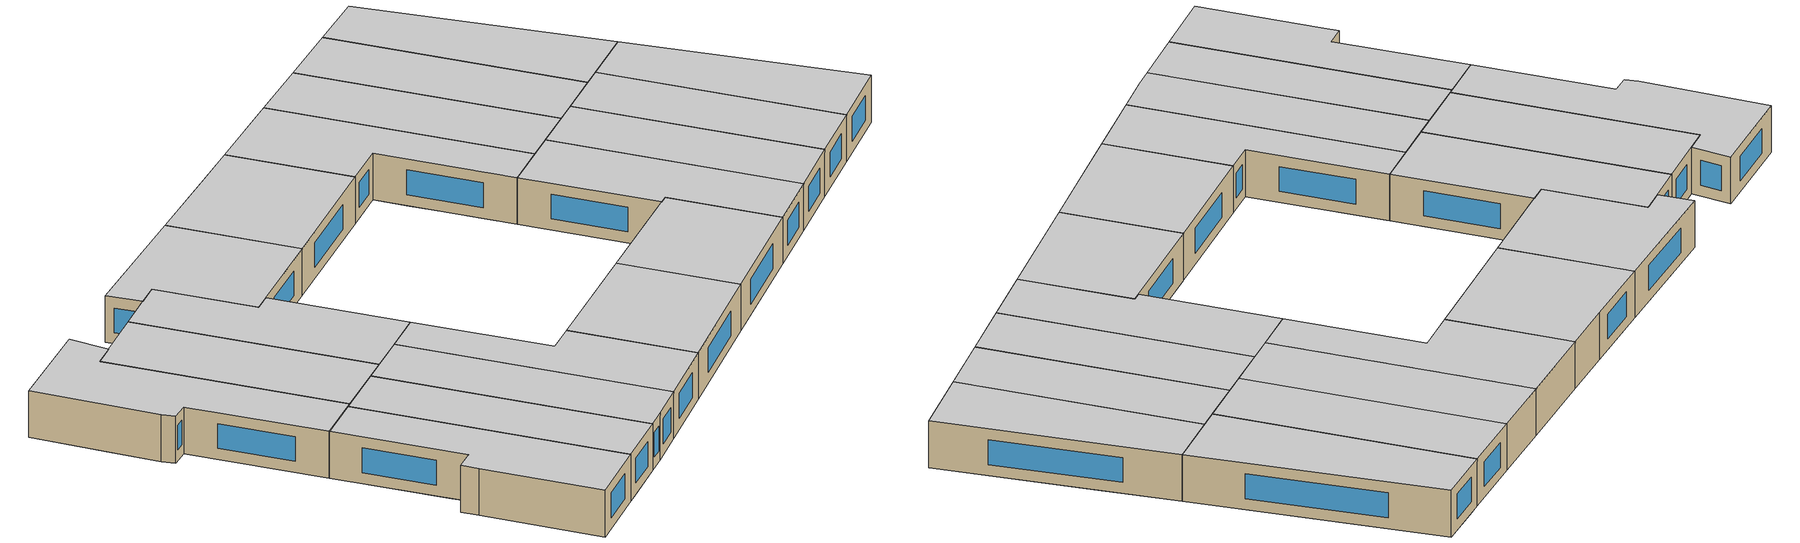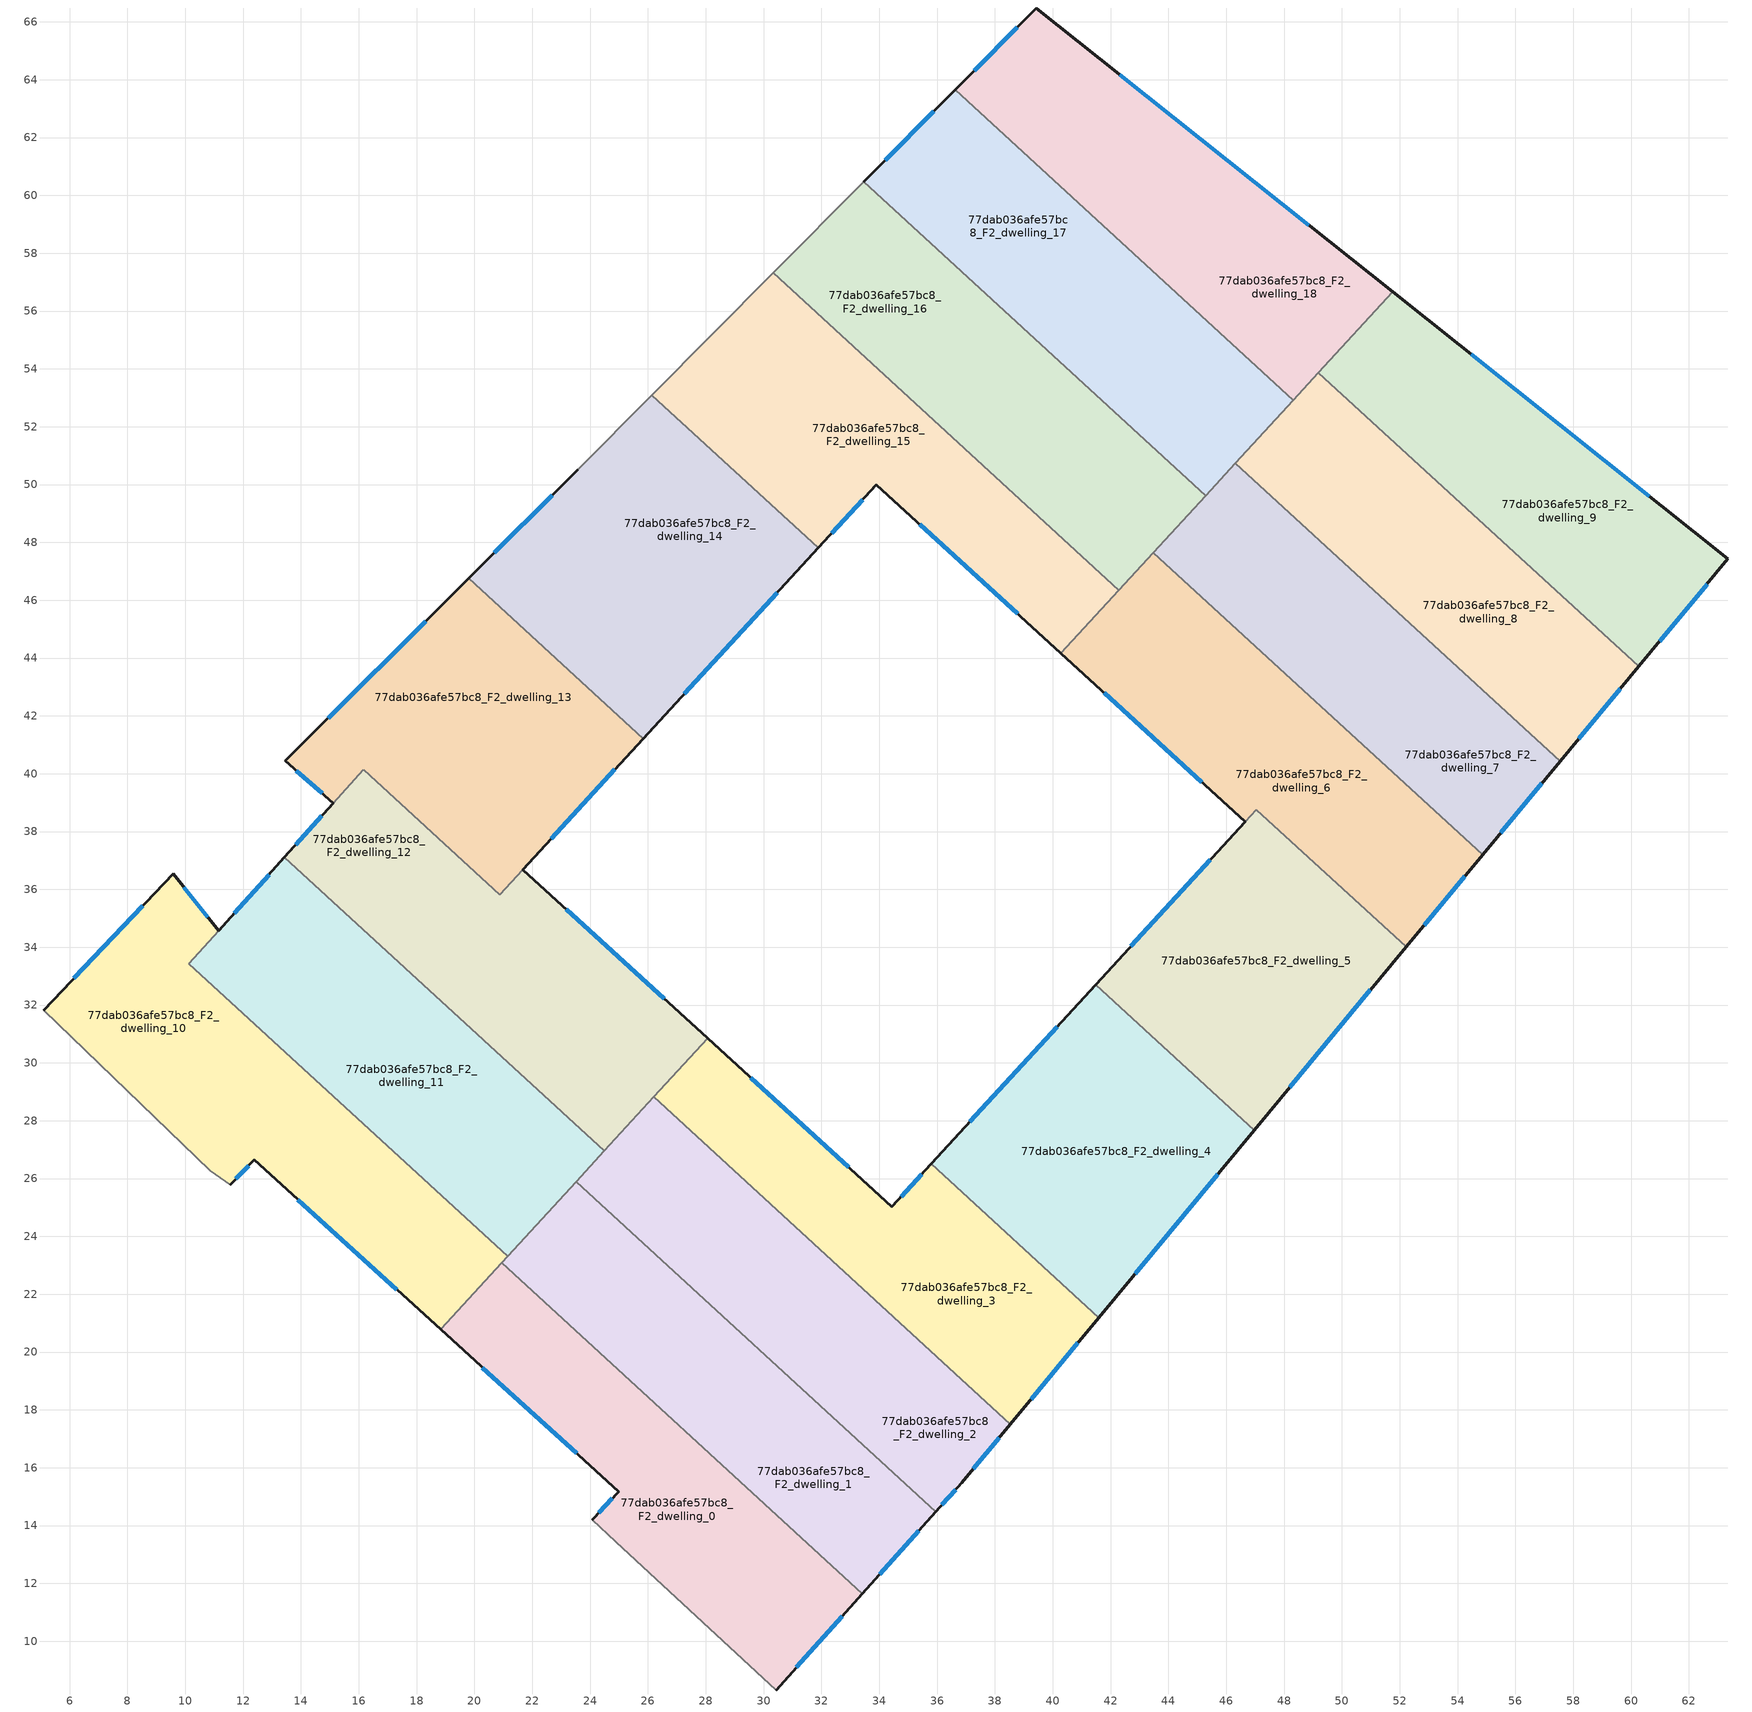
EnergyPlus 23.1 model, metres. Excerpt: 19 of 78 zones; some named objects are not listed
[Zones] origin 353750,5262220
77dab036afe57bc8_F2_dwelling_0
 floor to 77dab036afe57bc8_F1_dwelling_15 (EU_floor_Construction): 29.39,15.33 28.31,10.28 24.88,13.43 24.08,14.21 24.98,15.18 24.22,15.87 25.58,18.83 z6
 floor to 77dab036afe57bc8_F1_dwelling_14 (EU_floor_Construction): 25.58,18.83 24.22,15.87 19.24,20.41 21.29,22.77 z6
 floor to 77dab036afe57bc8_F1_dwelling_16 (EU_floor_Construction): 33.42,11.64 30.43,8.31 28.31,10.28 29.39,15.33 z6
 floor to 77dab036afe57bc8_F1_dwelling_13 (EU_floor_Construction): 21.29,22.77 19.24,20.41 18.83,20.78 20.94,23.09 z6
 wall outside (EU_wall_Construction): 18.83,20.78 24.98,15.18 24.08,14.21 / 30.43,8.31 33.42,11.64 z6:9
 wall to 77dab036afe57bc8_F2_dwelling_1 (EU_wall_Construction): 33.42,11.64 20.94,23.09 z6:9
 wall adiabatic (EU_wall_Construction): 24.08,14.21 24.88,13.43 30.43,8.31 z6:9
 wall to 77dab036afe57bc8_F2_dwelling_10 (EU_wall_Construction): 20.94,23.09 18.83,20.78 z6:9
 window (EU_Window_Construction): 24.77,14.95 24.29,14.44 / 20.27,19.47 23.54,16.49 / 31.13,9.1 32.72,10.86 z6.7:8.3
 ceiling to 77dab036afe57bc8_F3_dwelling_0 (EU_floor_Construction): 30.43,8.31 33.42,11.64 20.94,23.09 18.83,20.78 24.98,15.18 24.08,14.21 24.88,13.43 z9
77dab036afe57bc8_F2_dwelling_1
 floor to 77dab036afe57bc8_F1_dwelling_16 (EU_floor_Construction): 33.86,16.41 33.79,12.07 33.42,11.64 29.39,15.33 30.32,19.65 z6
 floor to 77dab036afe57bc8_F1_dwelling_15 (EU_floor_Construction): 30.32,19.65 29.39,15.33 25.58,18.83 27.25,22.47 z6
 floor to 77dab036afe57bc8_F1_dwelling_14 (EU_floor_Construction): 27.25,22.47 25.58,18.83 21.29,22.77 23.8,25.64 z6
 floor to 77dab036afe57bc8_F1_dwelling_17 (EU_floor_Construction): 35.96,14.48 33.79,12.07 33.86,16.41 z6
 floor to 77dab036afe57bc8_F1_dwelling_13 (EU_floor_Construction): 23.8,25.64 21.29,22.77 20.94,23.09 23.52,25.89 z6
 wall outside (EU_wall_Construction): 33.42,11.64 35.96,14.48 z6:9
 wall to 77dab036afe57bc8_F2_dwelling_2 (EU_wall_Construction): 35.96,14.48 23.52,25.89 z6:9
 wall to 77dab036afe57bc8_F2_dwelling_11 (EU_wall_Construction): 23.52,25.89 21.16,23.32 z6:9
 wall to 77dab036afe57bc8_F2_dwelling_10 (EU_wall_Construction): 21.16,23.32 20.94,23.09 z6:9
 window (EU_Window_Construction): 34.01,12.31 35.36,13.82 z6.7:8.3
 ceiling to 77dab036afe57bc8_F3_dwelling_1 (EU_floor_Construction): 33.42,11.64 35.96,14.48 23.52,25.89 20.94,23.09 z9
77dab036afe57bc8_F2_dwelling_10
 floor to 77dab036afe57bc8_F1_dwelling_11 (EU_floor_Construction): 10.77,34.16 10.13,33.44 13.42,30.42 8.35,28.69 5.1,31.82 6.77,33.58 z6
 floor to 77dab036afe57bc8_F1_dwelling_12 (EU_floor_Construction): 17.29,26.87 14.25,24.95 12.38,26.65 11.55,25.79 10.86,26.27 8.35,28.69 13.42,30.42 z6
 floor to 77dab036afe57bc8_F1_dwelling_10 (EU_floor_Construction): 9.59,36.54 11.15,34.57 10.77,34.16 6.77,33.58 z6
 floor to 77dab036afe57bc8_F1_dwelling_13 (EU_floor_Construction): 21.16,23.32 18.83,20.78 14.25,24.95 17.29,26.87 z6
 wall outside (EU_wall_Construction): 11.15,34.57 9.59,36.54 5.1,31.82 / 11.55,25.79 12.38,26.65 18.83,20.78 z6:9
 wall to 77dab036afe57bc8_F2_dwelling_11 (EU_wall_Construction): 21.16,23.32 10.13,33.44 11.15,34.57 z6:9
 wall adiabatic (EU_wall_Construction): 5.1,31.82 10.86,26.27 11.55,25.79 z6:9
 window (EU_Window_Construction): 10.78,35.03 9.95,36.07 / 13.9,25.27 17.31,22.16 / 11.74,25.99 12.19,26.44 / 8.53,35.43 6.15,32.93 z6.7:8.3
 ceiling to 77dab036afe57bc8_F3_dwelling_10 (EU_floor_Construction): 18.83,20.78 21.16,23.32 10.13,33.44 11.15,34.57 9.59,36.54 5.1,31.82 10.86,26.27 11.55,25.79 12.38,26.65 z9
77dab036afe57bc8_F2_dwelling_11
 floor to 77dab036afe57bc8_F1_dwelling_12 (EU_floor_Construction): 21.62,29.6 17.29,26.87 13.42,30.42 18.74,32.24 z6
 floor to 77dab036afe57bc8_F1_dwelling_13 (EU_floor_Construction): 24.49,26.96 21.16,23.32 17.29,26.87 21.62,29.6 z6
 floor to 77dab036afe57bc8_F1_dwelling_11 (EU_floor_Construction): 18.74,32.24 13.42,30.42 10.13,33.44 10.77,34.16 15.85,34.88 z6
 floor to 77dab036afe57bc8_F1_dwelling_10 (EU_floor_Construction): 15.85,34.88 10.77,34.16 13.43,37.1 z6
 wall outside (EU_wall_Construction): 13.43,37.1 11.15,34.58 z6:9
 wall to 77dab036afe57bc8_F2_dwelling_12 (EU_wall_Construction): 24.49,26.96 13.43,37.1 z6:9
 wall to 77dab036afe57bc8_F2_dwelling_2 (EU_wall_Construction): 23.52,25.89 24.49,26.96 z6:9
 window (EU_Window_Construction): 12.9,36.51 11.69,35.17 z6.7:8.3
 ceiling to 77dab036afe57bc8_F3_dwelling_11 (EU_floor_Construction): 21.16,23.32 24.49,26.96 13.43,37.1 10.13,33.44 z9
77dab036afe57bc8_F2_dwelling_12
 floor to 77dab036afe57bc8_F1_dwelling_10 (EU_floor_Construction): 21.67,36.68 22.58,35.85 15.85,34.88 13.43,37.1 16.16,40.14 20.88,35.81 z6
 floor to 77dab036afe57bc8_F1_dwelling_11 (EU_floor_Construction): 24.41,34.18 18.74,32.24 15.85,34.88 22.58,35.85 z6
 floor to 77dab036afe57bc8_F1_dwelling_13 (EU_floor_Construction): 28.06,30.84 24.49,26.96 21.62,29.6 26.23,32.51 z6
 floor adiabatic (EU_floor_Construction): 24.41,34.18 21.67,36.68 28.06,30.84 26.23,32.51 21.62,29.6 18.74,32.24 z6
 wall outside (EU_wall_Construction): 28.06,30.84 21.67,36.68 / 15.13,38.99 13.43,37.1 z6:9
 wall to 77dab036afe57bc8_F2_dwelling_13 (EU_wall_Construction): 21.67,36.68 20.88,35.81 16.17,40.13 / 16.16,40.14 15.13,38.99 z6:9
 wall to 77dab036afe57bc8_F2_dwelling_3 (EU_wall_Construction): 26.21,28.82 28.06,30.84 z6:9
 wall to 77dab036afe57bc8_F2_dwelling_2 (EU_wall_Construction): 24.49,26.96 26.2,28.82 z6:9
 window (EU_Window_Construction): 26.56,32.21 23.17,35.31 / 14.73,38.54 13.83,37.55 z6.7:8.3
 ceiling to 77dab036afe57bc8_F3_dwelling_12 (EU_floor_Construction): 24.49,26.96 28.06,30.84 21.67,36.68 20.88,35.81 16.17,40.13 13.43,37.1 z9
77dab036afe57bc8_F2_dwelling_13
 floor to 77dab036afe57bc8_F1_dwelling_10 (EU_floor_Construction): 24.62,39.89 20.88,35.81 16.16,40.14 15.13,38.99 13.45,40.44 15.25,42.23 z6
 floor to 77dab036afe57bc8_F1_dwelling_9 (EU_floor_Construction): 25.84,41.22 24.62,39.89 15.25,42.23 19.8,46.75 z6
 wall outside (EU_wall_Construction): 19.8,46.75 13.45,40.44 15.13,38.99 / 21.67,36.68 25.84,41.22 z6:9
 wall to 77dab036afe57bc8_F2_dwelling_14 (EU_wall_Construction): 25.84,41.22 19.8,46.75 z6:9
 window (EU_Window_Construction): 13.85,40.1 14.73,39.33 / 18.31,45.27 14.94,41.92 / 22.65,37.74 24.86,40.15 z6.7:8.3
 ceiling to 77dab036afe57bc8_F3_dwelling_13 (EU_floor_Construction): 20.88,35.81 25.84,41.22 19.8,46.75 13.45,40.44 15.13,38.99 16.16,40.14 z9
77dab036afe57bc8_F2_dwelling_14
 floor to 77dab036afe57bc8_F1_dwelling_8 (EU_floor_Construction): 31.89,47.81 28.2,43.79 22.67,49.61 23.58,50.51 26.14,53.09 z6
 floor to 77dab036afe57bc8_F1_dwelling_9 (EU_floor_Construction): 22.67,49.61 28.2,43.79 25.84,41.22 19.8,46.75 z6
 wall outside (EU_wall_Construction): 25.84,41.22 31.89,47.81 / 23.58,50.51 19.8,46.75 z6:9
 wall adiabatic (EU_wall_Construction): 26.14,53.09 23.58,50.51 z6:9
 wall to 77dab036afe57bc8_F2_dwelling_15 (EU_wall_Construction): 31.89,47.81 26.14,53.09 z6:9
 window (EU_Window_Construction): 27.26,42.76 30.47,46.26 / 22.69,49.63 20.69,47.64 z6.7:8.3
 ceiling to 77dab036afe57bc8_F3_dwelling_14 (EU_floor_Construction): 25.84,41.22 31.89,47.81 26.14,53.09 23.58,50.51 19.8,46.75 z9
77dab036afe57bc8_F2_dwelling_15
 floor to 77dab036afe57bc8_F1_dwelling_7 (EU_floor_Construction): 35.96,52.16 35.51,48.52 33.9,49.99 32.05,47.99 30.2,57.18 30.34,57.32 z6
 floor to 77dab036afe57bc8_F1_dwelling_8 (EU_floor_Construction): 30.2,57.18 32.05,47.99 31.89,47.81 26.14,53.09 z6
 floor to 77dab036afe57bc8_F1_dwelling_6 (EU_floor_Construction): 38.15,50.15 37.16,47.01 35.51,48.52 35.96,52.16 z6
 floor to 77dab036afe57bc8_F1_dwelling_5 (EU_floor_Construction): 40.17,48.29 38.69,45.62 37.16,47.01 38.15,50.15 z6
 floor to 77dab036afe57bc8_F1_dwelling_4 (EU_floor_Construction): 42.13,46.5 40.16,44.27 38.69,45.62 40.17,48.29 z6
 floor to 77dab036afe57bc8_F1_dwelling_3 (EU_floor_Construction): 42.29,46.35 40.28,44.16 40.16,44.27 42.13,46.5 z6
 wall outside (EU_wall_Construction): 31.89,47.81 33.9,49.99 40.28,44.16 z6:9
 wall adiabatic (EU_wall_Construction): 30.34,57.32 26.14,53.09 z6:9
 wall to 77dab036afe57bc8_F2_dwelling_16 (EU_wall_Construction): 42.29,46.35 30.34,57.32 z6:9
 wall to 77dab036afe57bc8_F2_dwelling_6 (EU_wall_Construction): 40.28,44.16 42.29,46.35 z6:9
 window (EU_Window_Construction): 35.39,48.62 38.78,45.53 / 32.36,48.32 33.42,49.48 z6.7:8.3
 ceiling to 77dab036afe57bc8_F3_dwelling_15 (EU_floor_Construction): 40.28,44.16 42.29,46.35 30.34,57.32 26.14,53.09 31.89,47.81 33.9,49.99 z9
77dab036afe57bc8_F2_dwelling_16
 floor to 77dab036afe57bc8_F1_dwelling_6 (EU_floor_Construction): 39.62,54.82 38.15,50.15 35.96,52.16 36.62,57.57 z6
 floor to 77dab036afe57bc8_F1_dwelling_7 (EU_floor_Construction): 36.62,57.57 35.96,52.16 30.34,57.32 33.46,60.47 z6
 floor to 77dab036afe57bc8_F1_dwelling_5 (EU_floor_Construction): 42.39,52.27 40.17,48.29 38.15,50.15 39.62,54.82 z6
 floor to 77dab036afe57bc8_F1_dwelling_4 (EU_floor_Construction): 45.07,49.82 42.13,46.5 40.17,48.29 42.39,52.27 z6
 floor to 77dab036afe57bc8_F1_dwelling_3 (EU_floor_Construction): 45.28,49.62 42.29,46.35 42.13,46.5 45.07,49.82 z6
 wall adiabatic (EU_wall_Construction): 33.46,60.47 30.34,57.32 z6:9
 wall to 77dab036afe57bc8_F2_dwelling_17 (EU_wall_Construction): 45.28,49.62 33.46,60.47 z6:9
 wall to 77dab036afe57bc8_F2_dwelling_7 (EU_wall_Construction): 43.47,47.65 45.28,49.62 z6:9
 wall to 77dab036afe57bc8_F2_dwelling_6 (EU_wall_Construction): 42.29,46.35 43.47,47.65 z6:9
 ceiling to 77dab036afe57bc8_F3_dwelling_16 (EU_floor_Construction): 42.29,46.35 45.28,49.62 33.46,60.47 30.34,57.32 z9
77dab036afe57bc8_F2_dwelling_17
 floor to 77dab036afe57bc8_F1_dwelling_5 (EU_floor_Construction): 44.64,56.3 42.39,52.27 39.62,54.82 41.11,59.53 z6
 floor to 77dab036afe57bc8_F1_dwelling_6 (EU_floor_Construction): 41.11,59.53 39.62,54.82 36.62,57.57 37.29,63.04 z6
 floor to 77dab036afe57bc8_F1_dwelling_4 (EU_floor_Construction): 48.05,53.17 45.07,49.82 42.39,52.27 44.64,56.3 z6
 floor to 77dab036afe57bc8_F1_dwelling_7 (EU_floor_Construction): 37.29,63.04 36.62,57.57 33.46,60.47 36.62,63.65 z6
 floor to 77dab036afe57bc8_F1_dwelling_3 (EU_floor_Construction): 48.32,52.92 45.28,49.62 45.07,49.82 48.05,53.17 z6
 wall outside (EU_wall_Construction): 36.62,63.65 33.46,60.47 z6:9
 wall to 77dab036afe57bc8_F2_dwelling_18 (EU_wall_Construction): 48.32,52.92 36.62,63.65 z6:9
 wall to 77dab036afe57bc8_F2_dwelling_8 (EU_wall_Construction): 46.31,50.74 48.32,52.92 z6:9
 wall to 77dab036afe57bc8_F2_dwelling_7 (EU_wall_Construction): 45.28,49.62 46.31,50.74 z6:9
 window (EU_Window_Construction): 35.88,62.9 34.2,61.21 z6.7:8.3
 ceiling to 77dab036afe57bc8_F3_dwelling_17 (EU_floor_Construction): 45.28,49.62 48.32,52.92 36.62,63.65 33.46,60.47 z9
77dab036afe57bc8_F2_dwelling_18
 floor to 77dab036afe57bc8_F1_dwelling_4 (EU_floor_Construction): 51.4,56.95 48.05,53.17 44.64,56.3 46.97,60.48 z6
 floor to 77dab036afe57bc8_F1_dwelling_5 (EU_floor_Construction): 46.97,60.48 44.64,56.3 41.11,59.53 42.52,64.02 z6
 floor to 77dab036afe57bc8_F1_dwelling_3 (EU_floor_Construction): 51.75,56.67 48.32,52.92 48.05,53.17 51.4,56.95 z6
 floor to 77dab036afe57bc8_F1_dwelling_6 (EU_floor_Construction): 42.52,64.02 41.11,59.53 37.29,63.04 37.47,64.51 39.43,66.48 z6
 floor to 77dab036afe57bc8_F1_dwelling_7 (EU_floor_Construction): 37.47,64.51 37.29,63.04 36.62,63.65 z6
 wall outside (EU_wall_Construction): 51.75,56.67 39.43,66.48 36.62,63.65 z6:9
 wall to 77dab036afe57bc8_F2_dwelling_9 (EU_wall_Construction): 49.19,53.87 51.75,56.67 z6:9
 wall to 77dab036afe57bc8_F2_dwelling_8 (EU_wall_Construction): 48.32,52.92 49.19,53.87 z6:9
 window (EU_Window_Construction): 38.77,65.82 37.28,64.32 / 48.86,58.97 42.32,64.18 z6.7:8.3
 ceiling to 77dab036afe57bc8_F3_dwelling_18 (EU_floor_Construction): 48.32,52.92 51.75,56.67 39.43,66.48 36.62,63.65 z9
77dab036afe57bc8_F2_dwelling_2
 floor to 77dab036afe57bc8_F1_dwelling_14 (EU_floor_Construction): 29,26.26 27.25,22.47 23.8,25.64 26.41,28.63 z6
 floor to 77dab036afe57bc8_F1_dwelling_16 (EU_floor_Construction): 33.94,21.73 33.86,16.41 30.32,19.65 31.29,24.16 z6
 floor to 77dab036afe57bc8_F1_dwelling_13 (EU_floor_Construction): 26.41,28.63 23.8,25.64 23.52,25.89 26.21,28.82 z6
 floor to 77dab036afe57bc8_F1_dwelling_17 (EU_floor_Construction): 38.54,17.51 36.85,15.48 35.96,14.48 33.86,16.41 33.94,21.73 z6
 floor to 77dab036afe57bc8_F1_dwelling_15 (EU_floor_Construction): 31.29,24.16 30.32,19.65 27.25,22.47 29,26.26 z6
 wall outside (EU_wall_Construction): 35.96,14.48 36.85,15.48 38.54,17.51 z6:9
 wall to 77dab036afe57bc8_F2_dwelling_3 (EU_wall_Construction): 38.54,17.51 26.21,28.82 z6:9
 window (EU_Window_Construction): 37.25,15.96 38.14,17.03 / 36.17,14.72 36.64,15.25 z6.7:8.3
 ceiling to 77dab036afe57bc8_F3_dwelling_2 (EU_floor_Construction): 36.85,15.48 38.54,17.51 26.21,28.82 23.52,25.89 35.96,14.48 z9
77dab036afe57bc8_F2_dwelling_3
 floor to 77dab036afe57bc8_F1_dwelling_17 (EU_floor_Construction): 39.67,22.95 40.73,20.16 38.54,17.51 33.94,21.73 33.98,24.52 34.44,25.03 35.79,26.5 z6
 floor to 77dab036afe57bc8_F1_dwelling_14 (EU_floor_Construction): 30.2,28.89 29,26.26 26.41,28.63 28.22,30.7 z6
 floor to 77dab036afe57bc8_F1_dwelling_18 (EU_floor_Construction): 41.59,21.19 40.73,20.16 39.67,22.95 z6
 floor to 77dab036afe57bc8_F1_dwelling_15 (EU_floor_Construction): 31.96,27.28 31.29,24.16 29,26.26 30.2,28.89 z6
 floor to 77dab036afe57bc8_F1_dwelling_13 (EU_floor_Construction): 28.22,30.7 26.41,28.63 26.21,28.82 28.06,30.84 z6
 floor adiabatic (EU_floor_Construction): 31.96,27.28 28.06,30.84 34.44,25.03 33.98,24.52 33.94,21.73 31.29,24.16 z6
 wall outside (EU_wall_Construction): 38.54,17.51 41.59,21.19 / 35.79,26.5 34.44,25.03 28.06,30.84 z6:9
 wall to 77dab036afe57bc8_F2_dwelling_4 (EU_wall_Construction): 41.59,21.19 35.79,26.5 z6:9
 window (EU_Window_Construction): 39.25,18.37 40.87,20.33 / 32.94,26.39 29.56,29.48 / 35.48,26.16 34.76,25.37 z6.7:8.3
 ceiling to 77dab036afe57bc8_F3_dwelling_3 (EU_floor_Construction): 38.54,17.51 41.59,21.19 35.79,26.5 34.44,25.03 28.06,30.84 26.21,28.82 z9
77dab036afe57bc8_F2_dwelling_4
 floor to 77dab036afe57bc8_F1_dwelling_18 (EU_floor_Construction): 46.97,27.68 41.59,21.19 39.67,22.95 37.59,28.46 41.48,32.71 z6
 floor to 77dab036afe57bc8_F1_dwelling_17 (EU_floor_Construction): 37.59,28.46 39.67,22.95 35.79,26.5 z6
 wall outside (EU_wall_Construction): 41.48,32.71 35.79,26.5 / 41.59,21.19 46.97,27.68 z6:9
 wall to 77dab036afe57bc8_F2_dwelling_5 (EU_wall_Construction): 46.97,27.68 41.48,32.71 z6:9
 window (EU_Window_Construction): 40.15,31.25 37.13,27.96 / 42.85,22.71 45.7,26.15 z6.7:8.3
 ceiling to 77dab036afe57bc8_F3_dwelling_4 (EU_floor_Construction): 41.59,21.19 46.97,27.68 41.48,32.71 35.79,26.5 z9
77dab036afe57bc8_F2_dwelling_5
 floor to 77dab036afe57bc8_F1_dwelling_19 (EU_floor_Construction): 48.4,37.51 52.22,34.01 47.82,28.71 41.53,32.76 46.66,38.34 47.57,37.51 z6
 floor to 77dab036afe57bc8_F1_dwelling_0 (EU_floor_Construction): 48.4,37.51 47.57,37.51 46.66,38.34 47.04,38.76 z6
 floor to 77dab036afe57bc8_F1_dwelling_18 (EU_floor_Construction): 47.82,28.71 46.97,27.68 41.48,32.71 41.53,32.76 z6
 wall outside (EU_wall_Construction): 46.97,27.68 52.22,34.01 / 46.66,38.34 41.48,32.71 z6:9
 wall to 77dab036afe57bc8_F2_dwelling_6 (EU_wall_Construction): 52.22,34.01 47.04,38.76 46.66,38.34 z6:9
 window (EU_Window_Construction): 48.2,29.16 50.98,32.52 / 45.44,37.02 42.7,34.03 z6.7:8.3
 ceiling to 77dab036afe57bc8_F3_dwelling_5 (EU_floor_Construction): 46.97,27.68 52.22,34.01 47.04,38.76 41.48,32.71 z9
77dab036afe57bc8_F2_dwelling_6
 floor to 77dab036afe57bc8_F1_dwelling_0 (EU_floor_Construction): 54.52,37.51 48.4,37.51 47.04,38.76 46.66,38.34 44.35,40.45 49.65,41.98 z6
 floor to 77dab036afe57bc8_F1_dwelling_19 (EU_floor_Construction): 54.86,37.2 52.22,34.01 48.4,37.51 54.52,37.51 z6
 floor to 77dab036afe57bc8_F1_dwelling_3 (EU_floor_Construction): 45.46,45.82 41.59,42.97 40.28,44.16 43.47,47.65 z6
 floor to 77dab036afe57bc8_F1_dwelling_1 (EU_floor_Construction): 49.65,41.98 44.35,40.45 42.97,41.71 47.55,43.9 z6
 floor to 77dab036afe57bc8_F1_dwelling_2 (EU_floor_Construction): 47.55,43.9 42.97,41.71 41.59,42.97 45.46,45.82 z6
 wall outside (EU_wall_Construction): 40.28,44.16 46.66,38.34 / 52.22,34.01 54.86,37.2 z6:9
 wall to 77dab036afe57bc8_F2_dwelling_7 (EU_wall_Construction): 54.86,37.2 43.47,47.65 z6:9
 window (EU_Window_Construction): 41.78,42.8 45.16,39.71 / 52.84,34.76 54.24,36.45 z6.7:8.3
 ceiling to 77dab036afe57bc8_F3_dwelling_6 (EU_floor_Construction): 52.22,34.01 54.86,37.2 43.47,47.65 40.28,44.16 46.66,38.34 47.04,38.76 z9
77dab036afe57bc8_F2_dwelling_7
 floor to 77dab036afe57bc8_F1_dwelling_3 (EU_floor_Construction): 48.9,48.36 45.46,45.82 43.47,47.65 46.31,50.74 z6
 floor to 77dab036afe57bc8_F1_dwelling_0 (EU_floor_Construction): 57.54,40.43 55.12,37.51 54.52,37.51 49.65,41.98 54.37,43.35 z6
 floor to 77dab036afe57bc8_F1_dwelling_1 (EU_floor_Construction): 54.37,43.35 49.65,41.98 47.55,43.9 51.63,45.85 z6
 floor to 77dab036afe57bc8_F1_dwelling_19 (EU_floor_Construction): 55.12,37.51 54.86,37.2 54.52,37.51 z6
 floor to 77dab036afe57bc8_F1_dwelling_2 (EU_floor_Construction): 51.63,45.85 47.55,43.9 45.46,45.82 48.9,48.36 z6
 wall outside (EU_wall_Construction): 54.86,37.2 57.54,40.43 z6:9
 wall to 77dab036afe57bc8_F2_dwelling_8 (EU_wall_Construction): 57.54,40.43 46.31,50.74 z6:9
 window (EU_Window_Construction): 55.49,37.96 56.91,39.67 z6.7:8.3
 ceiling to 77dab036afe57bc8_F3_dwelling_7 (EU_floor_Construction): 54.86,37.2 57.54,40.43 46.31,50.74 43.47,47.65 z9
77dab036afe57bc8_F2_dwelling_8
 floor to 77dab036afe57bc8_F1_dwelling_1 (EU_floor_Construction): 59.15,44.73 54.37,43.35 51.63,45.85 55.77,47.83 z6
 floor to 77dab036afe57bc8_F1_dwelling_2 (EU_floor_Construction): 55.77,47.83 51.63,45.85 48.9,48.36 52.39,50.93 z6
 floor to 77dab036afe57bc8_F1_dwelling_0 (EU_floor_Construction): 60.26,43.71 57.54,40.43 54.37,43.35 59.15,44.73 z6
 floor to 77dab036afe57bc8_F1_dwelling_3 (EU_floor_Construction): 52.39,50.93 48.9,48.36 46.31,50.74 49.19,53.87 z6
 wall outside (EU_wall_Construction): 57.54,40.43 60.26,43.71 z6:9
 wall to 77dab036afe57bc8_F2_dwelling_9 (EU_wall_Construction): 60.26,43.71 49.19,53.87 z6:9
 window (EU_Window_Construction): 58.18,41.2 59.62,42.94 z6.7:8.3
 ceiling to 77dab036afe57bc8_F3_dwelling_8 (EU_floor_Construction): 57.54,40.43 60.26,43.71 49.19,53.87 46.31,50.74 z9
77dab036afe57bc8_F2_dwelling_9
 floor to 77dab036afe57bc8_F1_dwelling_0 (EU_floor_Construction): 61.72,45.47 60.26,43.71 59.15,44.73 z6
 floor to 77dab036afe57bc8_F1_dwelling_3 (EU_floor_Construction): 55.81,53.44 52.39,50.93 49.19,53.87 51.75,56.67 z6
 floor adiabatic (EU_floor_Construction): 63.35,47.43 61.72,45.47 59.15,44.73 52.39,50.93 55.81,53.44 z6
 wall outside (EU_wall_Construction): 60.26,43.71 63.35,47.43 51.75,56.67 z6:9
 window (EU_Window_Construction): 60.63,49.6 54.48,54.5 / 60.99,44.58 62.62,46.56 z6.7:8.3
 ceiling to 77dab036afe57bc8_F3_dwelling_9 (EU_floor_Construction): 60.26,43.71 63.35,47.43 51.75,56.67 49.19,53.87 z9
[Building]
EU S2 Campaign: North Axis=0; Terrain=City; Solar Distribution=FullExterior
[Site:Location]
Budapest.Ferenc.Liszt.Intl.AP: Latitude=47.437; Longitude=19.256; Time Zone=1; Elevation=185
[SizingPeriod:WeatherFileDays]
AnnualSizingPeriod: Begin Month=1; Begin Day of Month=1; End Month=12; End Day of Month=31; Day of Week for Start Day=Monday; Use Weather File Daylight Saving Period=No; Use Weather File Rain and Snow Indicators=No
[MATERIAL]
EU_InternalMass_Material: Roughness=MediumRough; Thickness=0.1; Conductivity=1; Density=1800; Specific Heat=900; Thermal Absorptance=0.9; Solar Absorptance=0.7; Visible Absorptance=0.7
[MATERIAL:NOMASS] Roughness=MediumRough; Thermal Absorptance=0.9; Solar Absorptance=0.7; Visible Absorptance=0.7
Name | Thermal Resistance
EU_wall_NoMass | 0.832559
EU_floor_NoMass | 0.872794
[WINDOWMATERIAL:SIMPLEGLAZINGSYSTEM]
EU_Window_SimpleGlazing: UFactor=2.79869; Solar Heat Gain Coefficient=0.75; Visible Transmittance=0.75
[CONSTRUCTION]
EU_wall_Construction: EU_wall_NoMass
EU_floor_Construction: EU_floor_NoMass
EU_Window_Construction: EU_Window_SimpleGlazing
EU_InternalMass_Construction: EU_InternalMass_Material
[ZONE] Type=1; Multiplier=1; Ceiling Height=autocalculate; Floor Area=autocalculate; Part of Total Floor Area=Yes
Name | Volume
77dab036afe57bc8_F2_dwelling_0 | 193.153
77dab036afe57bc8_F2_dwelling_1 | 193.187
77dab036afe57bc8_F2_dwelling_10 | 227.554
77dab036afe57bc8_F2_dwelling_11 | 221.987
77dab036afe57bc8_F2_dwelling_12 | 214.767
77dab036afe57bc8_F2_dwelling_13 | 194.217
77dab036afe57bc8_F2_dwelling_14 | 214.618
77dab036afe57bc8_F2_dwelling_15 | 214.642
77dab036afe57bc8_F2_dwelling_16 | 214.649
77dab036afe57bc8_F2_dwelling_17 | 214.617
77dab036afe57bc8_F2_dwelling_18 | 214.624
77dab036afe57bc8_F2_dwelling_2 | 200.609
77dab036afe57bc8_F2_dwelling_3 | 185.724
77dab036afe57bc8_F2_dwelling_4; 77dab036afe57bc8_F2_dwelling_7 | 193.166
77dab036afe57bc8_F2_dwelling_5 | 178.203
77dab036afe57bc8_F2_dwelling_6 | 208.06
77dab036afe57bc8_F2_dwelling_8 | 193.185
77dab036afe57bc8_F2_dwelling_9 | 193.159
[INTERNALMASS] Construction=EU_InternalMass_Construction
Name | Zone or ZoneList | Surface Area
77dab036afe57bc8_F2_dwelling_0_EU_InternalMass | 77dab036afe57bc8_F2_dwelling_0 | 64.3844
77dab036afe57bc8_F2_dwelling_1_EU_InternalMass | 77dab036afe57bc8_F2_dwelling_1 | 64.3957
77dab036afe57bc8_F2_dwelling_2_EU_InternalMass | 77dab036afe57bc8_F2_dwelling_2 | 66.8693
77dab036afe57bc8_F2_dwelling_3_EU_InternalMass | 77dab036afe57bc8_F2_dwelling_3 | 61.908
77dab036afe57bc8_F2_dwelling_4_EU_InternalMass | 77dab036afe57bc8_F2_dwelling_4 | 64.3888
77dab036afe57bc8_F2_dwelling_5_EU_InternalMass | 77dab036afe57bc8_F2_dwelling_5 | 59.4207
77dab036afe57bc8_F2_dwelling_6_EU_InternalMass | 77dab036afe57bc8_F2_dwelling_6 | 69.3538
77dab036afe57bc8_F2_dwelling_7_EU_InternalMass | 77dab036afe57bc8_F2_dwelling_7 | 64.3888
77dab036afe57bc8_F2_dwelling_8_EU_InternalMass | 77dab036afe57bc8_F2_dwelling_8 | 64.3951
77dab036afe57bc8_F2_dwelling_9_EU_InternalMass | 77dab036afe57bc8_F2_dwelling_9 | 64.3862
77dab036afe57bc8_F2_dwelling_10_EU_InternalMass | 77dab036afe57bc8_F2_dwelling_10 | 75.8501
77dab036afe57bc8_F2_dwelling_11_EU_InternalMass | 77dab036afe57bc8_F2_dwelling_11 | 73.9937
77dab036afe57bc8_F2_dwelling_12_EU_InternalMass | 77dab036afe57bc8_F2_dwelling_12 | 71.5871
77dab036afe57bc8_F2_dwelling_13_EU_InternalMass | 77dab036afe57bc8_F2_dwelling_13 | 64.7407
77dab036afe57bc8_F2_dwelling_14_EU_InternalMass | 77dab036afe57bc8_F2_dwelling_14 | 71.5392
77dab036afe57bc8_F2_dwelling_15_EU_InternalMass | 77dab036afe57bc8_F2_dwelling_15 | 71.548
77dab036afe57bc8_F2_dwelling_16_EU_InternalMass | 77dab036afe57bc8_F2_dwelling_16 | 71.5497
77dab036afe57bc8_F2_dwelling_17_EU_InternalMass | 77dab036afe57bc8_F2_dwelling_17 | 71.5388
77dab036afe57bc8_F2_dwelling_18_EU_InternalMass | 77dab036afe57bc8_F2_dwelling_18 | 71.5412
[OTHEREQUIPMENT] Fuel Type=Electricity; Design Level Calculation Method=Watts/Area; Power per Zone Floor Area=1; Fraction Latent=0; Fraction Radiant=0; Fraction Lost=0; Carbon Dioxide Generation Rate=0; EndUse Subcategory=EU_Step8_InternalGains
Name | Zone or ZoneList or Space or SpaceList | Schedule
EU_Step8_InternalGain_77dab036afe57bc8_F2_dwelling_0_f000 | 77dab036afe57bc8_F2_dwelling_0 | EU_Step8_GainSchedule_77dab036afe57bc8_F2_dwelling_0_f000
EU_Step8_InternalGain_77dab036afe57bc8_F2_dwelling_1_f000 | 77dab036afe57bc8_F2_dwelling_1 | EU_Step8_GainSchedule_77dab036afe57bc8_F2_dwelling_1_f000
EU_Step8_InternalGain_77dab036afe57bc8_F2_dwelling_2_f000 | 77dab036afe57bc8_F2_dwelling_2 | EU_Step8_GainSchedule_77dab036afe57bc8_F2_dwelling_2_f000
EU_Step8_InternalGain_77dab036afe57bc8_F2_dwelling_3_f000 | 77dab036afe57bc8_F2_dwelling_3 | EU_Step8_GainSchedule_77dab036afe57bc8_F2_dwelling_3_f000
EU_Step8_InternalGain_77dab036afe57bc8_F2_dwelling_4_f000 | 77dab036afe57bc8_F2_dwelling_4 | EU_Step8_GainSchedule_77dab036afe57bc8_F2_dwelling_4_f000
EU_Step8_InternalGain_77dab036afe57bc8_F2_dwelling_5_f000 | 77dab036afe57bc8_F2_dwelling_5 | EU_Step8_GainSchedule_77dab036afe57bc8_F2_dwelling_5_f000
EU_Step8_InternalGain_77dab036afe57bc8_F2_dwelling_6_f000 | 77dab036afe57bc8_F2_dwelling_6 | EU_Step8_GainSchedule_77dab036afe57bc8_F2_dwelling_6_f000
EU_Step8_InternalGain_77dab036afe57bc8_F2_dwelling_7_f000 | 77dab036afe57bc8_F2_dwelling_7 | EU_Step8_GainSchedule_77dab036afe57bc8_F2_dwelling_7_f000
EU_Step8_InternalGain_77dab036afe57bc8_F2_dwelling_8_f000 | 77dab036afe57bc8_F2_dwelling_8 | EU_Step8_GainSchedule_77dab036afe57bc8_F2_dwelling_8_f000
EU_Step8_InternalGain_77dab036afe57bc8_F2_dwelling_9_f000 | 77dab036afe57bc8_F2_dwelling_9 | EU_Step8_GainSchedule_77dab036afe57bc8_F2_dwelling_9_f000
EU_Step8_InternalGain_77dab036afe57bc8_F2_dwelling_10_f000 | 77dab036afe57bc8_F2_dwelling_10 | EU_Step8_GainSchedule_77dab036afe57bc8_F2_dwelling_10_f000
EU_Step8_InternalGain_77dab036afe57bc8_F2_dwelling_11_f000 | 77dab036afe57bc8_F2_dwelling_11 | EU_Step8_GainSchedule_77dab036afe57bc8_F2_dwelling_11_f000
EU_Step8_InternalGain_77dab036afe57bc8_F2_dwelling_12_f000 | 77dab036afe57bc8_F2_dwelling_12 | EU_Step8_GainSchedule_77dab036afe57bc8_F2_dwelling_12_f000
EU_Step8_InternalGain_77dab036afe57bc8_F2_dwelling_13_f000 | 77dab036afe57bc8_F2_dwelling_13 | EU_Step8_GainSchedule_77dab036afe57bc8_F2_dwelling_13_f000
EU_Step8_InternalGain_77dab036afe57bc8_F2_dwelling_14_f000 | 77dab036afe57bc8_F2_dwelling_14 | EU_Step8_GainSchedule_77dab036afe57bc8_F2_dwelling_14_f000
EU_Step8_InternalGain_77dab036afe57bc8_F2_dwelling_15_f000 | 77dab036afe57bc8_F2_dwelling_15 | EU_Step8_GainSchedule_77dab036afe57bc8_F2_dwelling_15_f000
EU_Step8_InternalGain_77dab036afe57bc8_F2_dwelling_16_f000 | 77dab036afe57bc8_F2_dwelling_16 | EU_Step8_GainSchedule_77dab036afe57bc8_F2_dwelling_16_f000
EU_Step8_InternalGain_77dab036afe57bc8_F2_dwelling_17_f000 | 77dab036afe57bc8_F2_dwelling_17 | EU_Step8_GainSchedule_77dab036afe57bc8_F2_dwelling_17_f000
EU_Step8_InternalGain_77dab036afe57bc8_F2_dwelling_18_f000 | 77dab036afe57bc8_F2_dwelling_18 | EU_Step8_GainSchedule_77dab036afe57bc8_F2_dwelling_18_f000
[ZONEVENTILATION:DESIGNFLOWRATE] Schedule=EU_AlwaysOn; Design Flow Rate Calculation Method=AirChanges/Hour; Air Changes per Hour=0.475469; Ventilation Type=Natural; Fan Pressure Rise=0; Fan Total Efficiency=1; Constant Term Coefficient=1; Temperature Term Coefficient=0; Velocity Term Coefficient=0; Velocity Squared Term Coefficient=0; Minimum Indoor Temperature=-100; Maximum Indoor Temperature=100; Delta Temperature=-100; Minimum Outdoor Temperature=-100; Maximum Outdoor Temperature=100; Maximum Wind Speed=40
Name | Zone or ZoneList or Space or SpaceList
EU_ConstantAir_77dab036afe57bc8_F2_dwelling_0 | 77dab036afe57bc8_F2_dwelling_0
EU_ConstantAir_77dab036afe57bc8_F2_dwelling_1 | 77dab036afe57bc8_F2_dwelling_1
EU_ConstantAir_77dab036afe57bc8_F2_dwelling_2 | 77dab036afe57bc8_F2_dwelling_2
EU_ConstantAir_77dab036afe57bc8_F2_dwelling_3 | 77dab036afe57bc8_F2_dwelling_3
EU_ConstantAir_77dab036afe57bc8_F2_dwelling_4 | 77dab036afe57bc8_F2_dwelling_4
EU_ConstantAir_77dab036afe57bc8_F2_dwelling_5 | 77dab036afe57bc8_F2_dwelling_5
EU_ConstantAir_77dab036afe57bc8_F2_dwelling_6 | 77dab036afe57bc8_F2_dwelling_6
EU_ConstantAir_77dab036afe57bc8_F2_dwelling_7 | 77dab036afe57bc8_F2_dwelling_7
EU_ConstantAir_77dab036afe57bc8_F2_dwelling_8 | 77dab036afe57bc8_F2_dwelling_8
EU_ConstantAir_77dab036afe57bc8_F2_dwelling_9 | 77dab036afe57bc8_F2_dwelling_9
EU_ConstantAir_77dab036afe57bc8_F2_dwelling_10 | 77dab036afe57bc8_F2_dwelling_10
EU_ConstantAir_77dab036afe57bc8_F2_dwelling_11 | 77dab036afe57bc8_F2_dwelling_11
EU_ConstantAir_77dab036afe57bc8_F2_dwelling_12 | 77dab036afe57bc8_F2_dwelling_12
EU_ConstantAir_77dab036afe57bc8_F2_dwelling_13 | 77dab036afe57bc8_F2_dwelling_13
EU_ConstantAir_77dab036afe57bc8_F2_dwelling_14 | 77dab036afe57bc8_F2_dwelling_14
EU_ConstantAir_77dab036afe57bc8_F2_dwelling_15 | 77dab036afe57bc8_F2_dwelling_15
EU_ConstantAir_77dab036afe57bc8_F2_dwelling_16 | 77dab036afe57bc8_F2_dwelling_16
EU_ConstantAir_77dab036afe57bc8_F2_dwelling_17 | 77dab036afe57bc8_F2_dwelling_17
EU_ConstantAir_77dab036afe57bc8_F2_dwelling_18 | 77dab036afe57bc8_F2_dwelling_18
[HVACTEMPLATE:ZONE:IDEALLOADSAIRSYSTEM] System Availability Schedule=EU_AlwaysOn; Maximum Heating Supply Air Temperature=50; Minimum Cooling Supply Air Temperature=13; Maximum Heating Supply Air Humidity Ratio=0.0156; Minimum Cooling Supply Air Humidity Ratio=0.0077; Heating Limit=NoLimit; Cooling Limit=NoLimit; Heating Availability Schedule=EU_AlwaysOn; Cooling Availability Schedule=EU_CoolingOff; Dehumidification Control Type=ConstantSensibleHeatRatio; Cooling Sensible Heat Ratio=0.7; Dehumidification Setpoint=60; Humidification Control Type=None; Humidification Setpoint=30; Outdoor Air Method=None; Outdoor Air Flow Rate per Person=0.00944; Outdoor Air Flow Rate per Zone Floor Area=0; Outdoor Air Flow Rate per Zone=0; Demand Controlled Ventilation Type=None; Outdoor Air Economizer Type=NoEconomizer; Heat Recovery Type=None; Sensible Heat Recovery Effectiveness=0.7; Latent Heat Recovery Effectiveness=0.65
Name | Template Thermostat
77dab036afe57bc8_F2_dwelling_0 | EU_HeatOnly_77dab036afe57bc8_F2_dwelling_0
77dab036afe57bc8_F2_dwelling_1 | EU_HeatOnly_77dab036afe57bc8_F2_dwelling_1
77dab036afe57bc8_F2_dwelling_2 | EU_HeatOnly_77dab036afe57bc8_F2_dwelling_2
77dab036afe57bc8_F2_dwelling_3 | EU_HeatOnly_77dab036afe57bc8_F2_dwelling_3
77dab036afe57bc8_F2_dwelling_4 | EU_HeatOnly_77dab036afe57bc8_F2_dwelling_4
77dab036afe57bc8_F2_dwelling_5 | EU_HeatOnly_77dab036afe57bc8_F2_dwelling_5
77dab036afe57bc8_F2_dwelling_6 | EU_HeatOnly_77dab036afe57bc8_F2_dwelling_6
77dab036afe57bc8_F2_dwelling_7 | EU_HeatOnly_77dab036afe57bc8_F2_dwelling_7
77dab036afe57bc8_F2_dwelling_8 | EU_HeatOnly_77dab036afe57bc8_F2_dwelling_8
77dab036afe57bc8_F2_dwelling_9 | EU_HeatOnly_77dab036afe57bc8_F2_dwelling_9
77dab036afe57bc8_F2_dwelling_10 | EU_HeatOnly_77dab036afe57bc8_F2_dwelling_10
77dab036afe57bc8_F2_dwelling_11 | EU_HeatOnly_77dab036afe57bc8_F2_dwelling_11
77dab036afe57bc8_F2_dwelling_12 | EU_HeatOnly_77dab036afe57bc8_F2_dwelling_12
77dab036afe57bc8_F2_dwelling_13 | EU_HeatOnly_77dab036afe57bc8_F2_dwelling_13
77dab036afe57bc8_F2_dwelling_14 | EU_HeatOnly_77dab036afe57bc8_F2_dwelling_14
77dab036afe57bc8_F2_dwelling_15 | EU_HeatOnly_77dab036afe57bc8_F2_dwelling_15
77dab036afe57bc8_F2_dwelling_16 | EU_HeatOnly_77dab036afe57bc8_F2_dwelling_16
77dab036afe57bc8_F2_dwelling_17 | EU_HeatOnly_77dab036afe57bc8_F2_dwelling_17
77dab036afe57bc8_F2_dwelling_18 | EU_HeatOnly_77dab036afe57bc8_F2_dwelling_18
[SIZING:ZONE] Zone Cooling Design Supply Air Temperature Input Method=SupplyAirTemperature; Zone Cooling Design Supply Air Temperature=13; Zone Heating Design Supply Air Temperature Input Method=SupplyAirTemperature; Zone Heating Design Supply Air Temperature=50; Zone Cooling Design Supply Air Humidity Ratio=0.008; Zone Heating Design Supply Air Humidity Ratio=0.008; Cooling Design Air Flow Method=DesignDay; Cooling Design Air Flow Rate=0; Cooling Minimum Air Flow per Zone Floor Area=0.000762; Cooling Minimum Air Flow=0; Cooling Minimum Air Flow Fraction=0.2; Heating Design Air Flow Method=DesignDay; Heating Design Air Flow Rate=0; Heating Maximum Air Flow per Zone Floor Area=0.002032; Heating Maximum Air Flow=0.141576; Heating Maximum Air Flow Fraction=0.3; Account for Dedicated Outdoor Air System=No; Dedicated Outdoor Air System Control Strategy=NeutralSupplyAir; Dedicated Outdoor Air Low Setpoint Temperature for Design=autosize; Dedicated Outdoor Air High Setpoint Temperature for Design=autosize; Zone Load Sizing Method=Sensible Load Only No Latent Load; Zone Latent Cooling Design Supply Air Humidity Ratio Input Method=HumidityRatioDifference; Zone Cooling Design Supply Air Humidity Ratio Difference=0.005; Zone Latent Heating Design Supply Air Humidity Ratio Input Method=HumidityRatioDifference; Zone Humidification Design Supply Air Humidity Ratio Difference=0.005
77dab036afe57bc8_F2_dwelling_0; 77dab036afe57bc8_F2_dwelling_1; 77dab036afe57bc8_F2_dwelling_2; 77dab036afe57bc8_F2_dwelling_3; 77dab036afe57bc8_F2_dwelling_4; 77dab036afe57bc8_F2_dwelling_5; 77dab036afe57bc8_F2_dwelling_6; 77dab036afe57bc8_F2_dwelling_7; 77dab036afe57bc8_F2_dwelling_8; 77dab036afe57bc8_F2_dwelling_9; 77dab036afe57bc8_F2_dwelling_10; 77dab036afe57bc8_F2_dwelling_11; 77dab036afe57bc8_F2_dwelling_12; 77dab036afe57bc8_F2_dwelling_13; 77dab036afe57bc8_F2_dwelling_14; 77dab036afe57bc8_F2_dwelling_15; 77dab036afe57bc8_F2_dwelling_16; 77dab036afe57bc8_F2_dwelling_17; 77dab036afe57bc8_F2_dwelling_18
[SCHEDULE:CONSTANT]
Name | Hourly Value
EU_AlwaysOn | 1
EU_CoolingOff | 0
[SCHEDULE:FILE] Column Number=1; Rows to Skip at Top=0; Number of Hours of Data=8760; Column Separator=Comma; Interpolate to Timestep=No; Minutes per Item=60; Adjust Schedule for Daylight Savings=Yes
Name | File
EU_Step8_GainSchedule_77dab036afe57bc8_F2_dwelling_0_f000 | ../../schedules/77dab036afe57bc8/77dab036afe57bc8_F2_dwelling_0_f000_gain.csv
EU_Step8_GainSchedule_77dab036afe57bc8_F2_dwelling_1_f000 | ../../schedules/77dab036afe57bc8/77dab036afe57bc8_F2_dwelling_1_f000_gain.csv
EU_Step8_GainSchedule_77dab036afe57bc8_F2_dwelling_2_f000 | ../../schedules/77dab036afe57bc8/77dab036afe57bc8_F2_dwelling_2_f000_gain.csv
EU_Step8_GainSchedule_77dab036afe57bc8_F2_dwelling_3_f000 | ../../schedules/77dab036afe57bc8/77dab036afe57bc8_F2_dwelling_3_f000_gain.csv
EU_Step8_GainSchedule_77dab036afe57bc8_F2_dwelling_4_f000 | ../../schedules/77dab036afe57bc8/77dab036afe57bc8_F2_dwelling_4_f000_gain.csv
EU_Step8_GainSchedule_77dab036afe57bc8_F2_dwelling_5_f000 | ../../schedules/77dab036afe57bc8/77dab036afe57bc8_F2_dwelling_5_f000_gain.csv
EU_Step8_GainSchedule_77dab036afe57bc8_F2_dwelling_6_f000 | ../../schedules/77dab036afe57bc8/77dab036afe57bc8_F2_dwelling_6_f000_gain.csv
EU_Step8_GainSchedule_77dab036afe57bc8_F2_dwelling_7_f000 | ../../schedules/77dab036afe57bc8/77dab036afe57bc8_F2_dwelling_7_f000_gain.csv
EU_Step8_GainSchedule_77dab036afe57bc8_F2_dwelling_8_f000 | ../../schedules/77dab036afe57bc8/77dab036afe57bc8_F2_dwelling_8_f000_gain.csv
EU_Step8_GainSchedule_77dab036afe57bc8_F2_dwelling_9_f000 | ../../schedules/77dab036afe57bc8/77dab036afe57bc8_F2_dwelling_9_f000_gain.csv
EU_Step8_GainSchedule_77dab036afe57bc8_F2_dwelling_10_f000 | ../../schedules/77dab036afe57bc8/77dab036afe57bc8_F2_dwelling_10_f000_gain.csv
EU_Step8_GainSchedule_77dab036afe57bc8_F2_dwelling_11_f000 | ../../schedules/77dab036afe57bc8/77dab036afe57bc8_F2_dwelling_11_f000_gain.csv
EU_Step8_GainSchedule_77dab036afe57bc8_F2_dwelling_12_f000 | ../../schedules/77dab036afe57bc8/77dab036afe57bc8_F2_dwelling_12_f000_gain.csv
EU_Step8_GainSchedule_77dab036afe57bc8_F2_dwelling_13_f000 | ../../schedules/77dab036afe57bc8/77dab036afe57bc8_F2_dwelling_13_f000_gain.csv
EU_Step8_GainSchedule_77dab036afe57bc8_F2_dwelling_14_f000 | ../../schedules/77dab036afe57bc8/77dab036afe57bc8_F2_dwelling_14_f000_gain.csv
EU_Step8_GainSchedule_77dab036afe57bc8_F2_dwelling_15_f000 | ../../schedules/77dab036afe57bc8/77dab036afe57bc8_F2_dwelling_15_f000_gain.csv
EU_Step8_GainSchedule_77dab036afe57bc8_F2_dwelling_16_f000 | ../../schedules/77dab036afe57bc8/77dab036afe57bc8_F2_dwelling_16_f000_gain.csv
EU_Step8_GainSchedule_77dab036afe57bc8_F2_dwelling_17_f000 | ../../schedules/77dab036afe57bc8/77dab036afe57bc8_F2_dwelling_17_f000_gain.csv
EU_Step8_GainSchedule_77dab036afe57bc8_F2_dwelling_18_f000 | ../../schedules/77dab036afe57bc8/77dab036afe57bc8_F2_dwelling_18_f000_gain.csv
